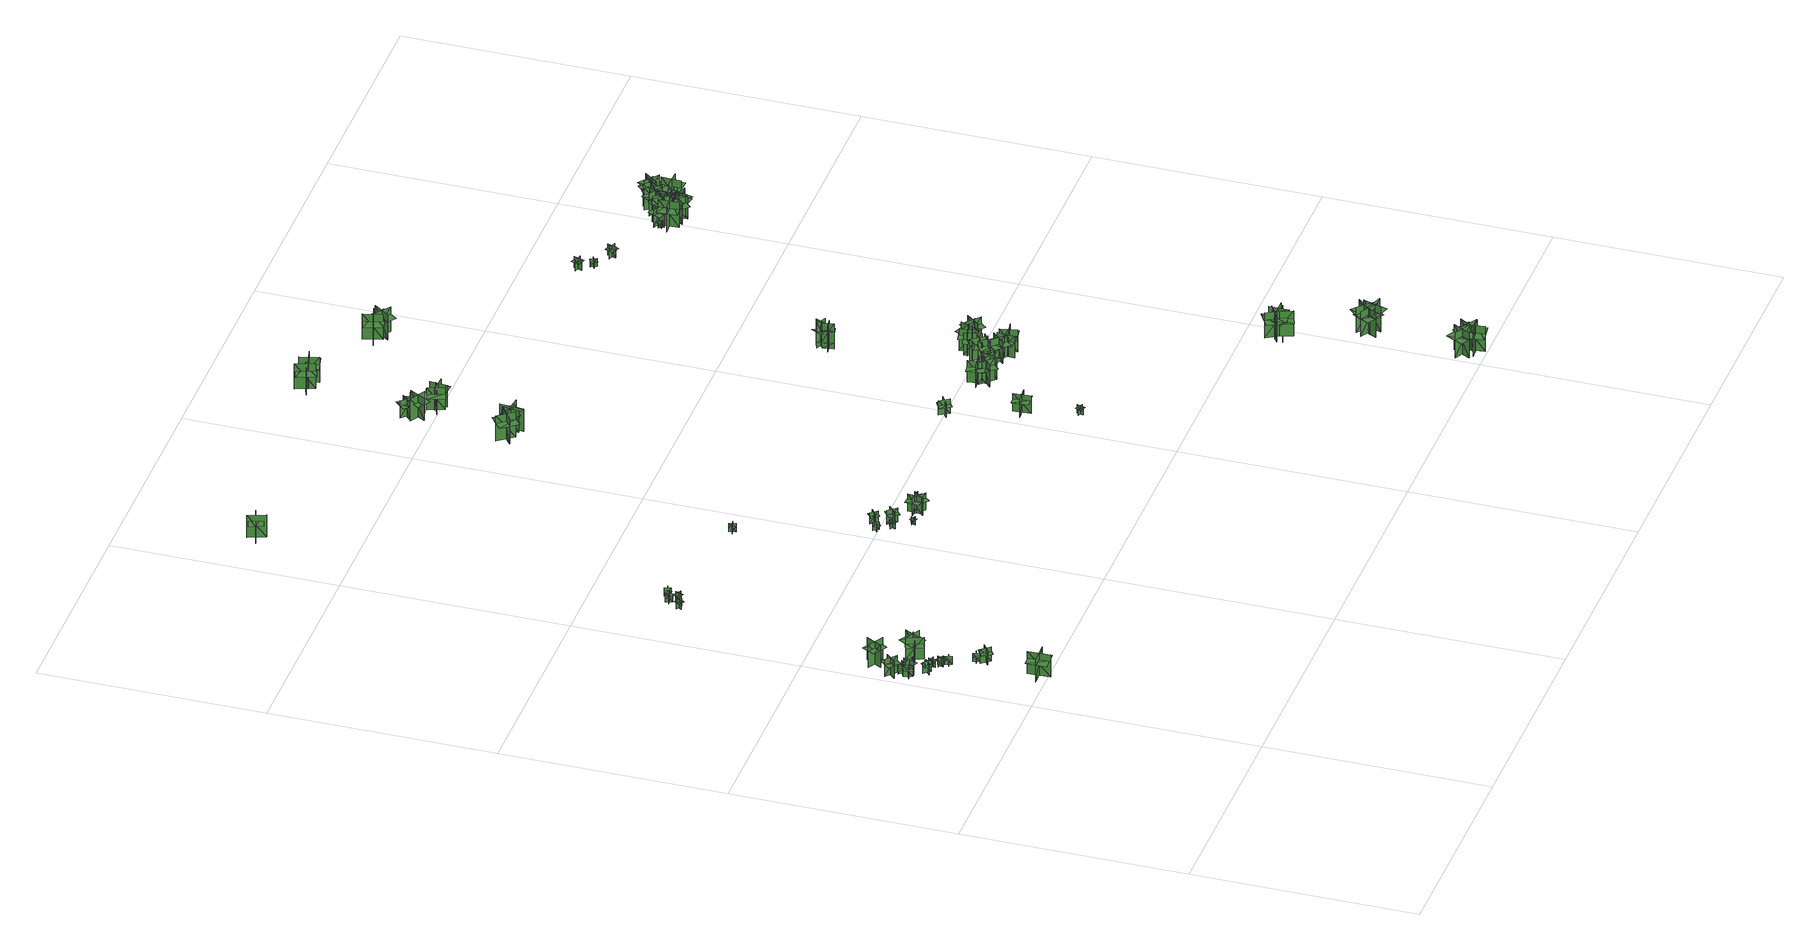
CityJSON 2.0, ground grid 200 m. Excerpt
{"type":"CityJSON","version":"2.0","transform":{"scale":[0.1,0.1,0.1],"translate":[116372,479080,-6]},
"CityObjects":{
"tree1":{"type":"SolitaryVegetationObject","geometry":[{"type":"MultiSurface","lod":"1","boundaries":[[[0,1,2]],[[0,2,3]],[[4,5,6]],[[4,6,7]],[[8,9,10]],[[8,10,11]],[[8,11,12]],[[8,12,13]]]}]},
"tree2":{"type":"SolitaryVegetationObject","geometry":[{"type":"MultiSurface","lod":"1","boundaries":[[[14,15,16]],[[14,16,17]],[[18,19,20]],[[18,20,21]],[[22,23,24]],[[22,24,25]],[[22,25,26]],[[22,26,27]]]}]},
"tree3":{"type":"SolitaryVegetationObject","geometry":[{"type":"MultiSurface","lod":"1","boundaries":[[[28,29,30]],[[28,30,31]],[[32,33,34]],[[32,34,35]],[[36,37,38]],[[36,38,39]],[[36,39,40]],[[36,40,41]]]}]},
"tree4":{"type":"SolitaryVegetationObject","geometry":[{"type":"MultiSurface","lod":"1","boundaries":[[[42,43,44]],[[42,44,45]],[[46,47,48]],[[46,48,49]],[[50,51,52]],[[50,52,53]],[[50,53,54]],[[50,54,55]]]}]},
"tree5":{"type":"SolitaryVegetationObject","geometry":[{"type":"MultiSurface","lod":"1","boundaries":[[[56,57,58]],[[56,58,59]],[[60,61,62]],[[60,62,63]],[[64,65,66]],[[64,66,67]],[[64,67,68]],[[64,68,69]]]}]},
"tree6":{"type":"SolitaryVegetationObject","geometry":[{"type":"MultiSurface","lod":"1","boundaries":[[[70,71,72]],[[70,72,73]],[[74,75,76]],[[74,76,77]],[[78,79,80]],[[78,80,81]],[[78,81,82]],[[78,82,83]]]}]},
"tree7":{"type":"SolitaryVegetationObject","geometry":[{"type":"MultiSurface","lod":"1","boundaries":[[[84,85,86]],[[84,86,87]],[[88,89,90]],[[88,90,91]],[[92,93,94]],[[92,94,95]],[[92,95,96]],[[92,96,97]]]}]},
"tree8":{"type":"SolitaryVegetationObject","geometry":[{"type":"MultiSurface","lod":"1","boundaries":[[[98,99,100]],[[98,100,101]],[[102,103,104]],[[102,104,105]],[[106,107,108]],[[106,108,109]],[[106,109,110]],[[106,110,111]]]}]},
"tree9":{"type":"SolitaryVegetationObject","geometry":[{"type":"MultiSurface","lod":"1","boundaries":[[[112,113,114]],[[112,114,115]],[[116,117,118]],[[116,118,119]],[[120,121,122]],[[120,122,123]],[[120,123,124]],[[120,124,125]]]}]},
"tree10":{"type":"SolitaryVegetationObject","geometry":[{"type":"MultiSurface","lod":"1","boundaries":[[[126,127,128]],[[126,128,129]],[[130,131,132]],[[130,132,133]],[[134,135,136]],[[134,136,137]],[[134,137,138]],[[134,138,139]]]}]},
"tree11":{"type":"SolitaryVegetationObject","geometry":[{"type":"MultiSurface","lod":"1","boundaries":[[[140,141,142]],[[140,142,143]],[[144,145,146]],[[144,146,147]],[[148,149,150]],[[148,150,151]],[[148,152,153]],[[148,153,149]]]}]},
"tree12":{"type":"SolitaryVegetationObject","geometry":[{"type":"MultiSurface","lod":"1","boundaries":[[[154,155,156]],[[154,156,157]],[[158,159,160]],[[158,160,161]],[[162,163,164]],[[162,164,165]],[[162,165,166]],[[162,166,167]]]}]},
"tree13":{"type":"SolitaryVegetationObject","geometry":[{"type":"MultiSurface","lod":"1","boundaries":[[[168,169,170]],[[168,170,171]],[[172,173,174]],[[172,174,175]],[[176,177,178]],[[176,178,179]],[[176,179,180]],[[176,180,181]]]}]},
"tree14":{"type":"SolitaryVegetationObject","geometry":[{"type":"MultiSurface","lod":"1","boundaries":[[[182,183,184]],[[182,184,185]],[[186,187,188]],[[186,188,189]],[[190,191,192]],[[190,192,193]],[[190,193,194]],[[190,194,195]]]}]},
"tree15":{"type":"SolitaryVegetationObject","geometry":[{"type":"MultiSurface","lod":"1","boundaries":[[[196,197,198]],[[196,198,199]],[[200,201,202]],[[200,202,203]],[[204,205,206]],[[204,206,207]],[[204,207,208]],[[204,208,209]]]}]},
"tree16":{"type":"SolitaryVegetationObject","geometry":[{"type":"MultiSurface","lod":"1","boundaries":[[[210,211,212]],[[210,212,213]],[[214,215,216]],[[214,216,217]],[[218,219,220]],[[218,220,221]],[[218,221,222]],[[218,222,223]]]}]},
"tree17":{"type":"SolitaryVegetationObject","geometry":[{"type":"MultiSurface","lod":"1","boundaries":[[[224,225,226]],[[224,226,227]],[[228,229,230]],[[228,230,231]],[[232,233,234]],[[232,234,235]],[[232,235,236]],[[232,236,237]]]}]},
"tree18":{"type":"SolitaryVegetationObject","geometry":[{"type":"MultiSurface","lod":"1","boundaries":[[[238,239,240]],[[238,240,241]],[[242,243,244]],[[242,244,245]],[[246,247,248]],[[246,248,249]],[[246,249,250]],[[246,250,251]]]}]},
"tree19":{"type":"SolitaryVegetationObject","geometry":[{"type":"MultiSurface","lod":"1","boundaries":[[[252,253,254]],[[252,254,255]],[[256,257,258]],[[256,258,259]],[[260,261,262]],[[260,262,263]],[[260,263,264]],[[260,264,265]]]}]},
"tree20":{"type":"SolitaryVegetationObject","geometry":[{"type":"MultiSurface","lod":"1","boundaries":[[[266,267,268]],[[266,268,269]],[[270,271,272]],[[270,272,273]],[[274,275,276]],[[274,276,277]],[[274,278,279]],[[274,279,275]]]}]},
"tree21":{"type":"SolitaryVegetationObject","geometry":[{"type":"MultiSurface","lod":"1","boundaries":[[[280,281,282]],[[280,282,283]],[[284,285,286]],[[284,286,287]],[[288,289,290]],[[288,290,291]],[[288,291,292]],[[288,292,293]]]}]},
"tree22":{"type":"SolitaryVegetationObject","geometry":[{"type":"MultiSurface","lod":"1","boundaries":[[[294,295,296]],[[294,296,297]],[[298,299,300]],[[298,300,301]],[[302,303,304]],[[302,304,305]],[[302,305,306]],[[302,306,307]]]}]},
"tree23":{"type":"SolitaryVegetationObject","geometry":[{"type":"MultiSurface","lod":"1","boundaries":[[[308,309,310]],[[308,310,311]],[[312,313,314]],[[312,314,315]],[[316,317,318]],[[316,318,319]],[[316,319,320]],[[316,320,321]]]}]},
"tree24":{"type":"SolitaryVegetationObject","geometry":[{"type":"MultiSurface","lod":"1","boundaries":[[[322,323,324]],[[322,324,325]],[[326,327,328]],[[326,328,329]],[[330,331,332]],[[330,332,333]],[[330,333,334]],[[330,334,335]]]}]},
"tree25":{"type":"SolitaryVegetationObject","geometry":[{"type":"MultiSurface","lod":"1","boundaries":[[[336,337,338]],[[336,338,339]],[[340,341,342]],[[340,342,343]],[[344,345,346]],[[344,346,347]],[[344,347,348]],[[344,348,349]]]}]},
"tree26":{"type":"SolitaryVegetationObject","geometry":[{"type":"MultiSurface","lod":"1","boundaries":[[[350,351,352]],[[350,352,353]],[[354,355,356]],[[354,356,357]],[[358,359,360]],[[358,360,361]],[[358,361,362]],[[358,362,363]]]}]},
"tree27":{"type":"SolitaryVegetationObject","geometry":[{"type":"MultiSurface","lod":"1","boundaries":[[[364,365,366]],[[364,366,367]],[[368,369,370]],[[368,370,371]],[[372,373,374]],[[372,374,375]],[[372,375,376]],[[372,376,377]]]}]},
"tree28":{"type":"SolitaryVegetationObject","geometry":[{"type":"MultiSurface","lod":"1","boundaries":[[[378,379,380]],[[378,380,381]],[[382,383,384]],[[382,384,385]],[[386,387,388]],[[386,388,389]],[[386,389,390]],[[386,390,391]]]}]},
"tree29":{"type":"SolitaryVegetationObject","geometry":[{"type":"MultiSurface","lod":"1","boundaries":[[[392,393,394]],[[392,394,395]],[[396,397,398]],[[396,398,399]],[[400,401,402]],[[400,402,403]],[[400,403,404]],[[400,404,405]]]}]},
"tree30":{"type":"SolitaryVegetationObject","geometry":[{"type":"MultiSurface","lod":"1","boundaries":[[[406,407,408]],[[406,408,409]],[[410,411,412]],[[410,412,413]],[[414,415,416]],[[414,416,417]],[[414,417,418]],[[414,418,419]]]}]},
"tree31":{"type":"SolitaryVegetationObject","geometry":[{"type":"MultiSurface","lod":"1","boundaries":[[[420,421,422]],[[420,422,423]],[[424,425,426]],[[424,426,427]],[[428,429,430]],[[428,430,431]],[[428,431,432]],[[428,432,433]]]}]},
"tree32":{"type":"SolitaryVegetationObject","geometry":[{"type":"MultiSurface","lod":"1","boundaries":[[[434,435,436]],[[434,436,437]],[[438,439,440]],[[438,440,441]],[[442,443,444]],[[442,444,445]],[[442,445,446]],[[442,446,447]]]}]},
"tree33":{"type":"SolitaryVegetationObject","geometry":[{"type":"MultiSurface","lod":"1","boundaries":[[[448,449,450]],[[448,450,451]],[[452,453,454]],[[452,454,455]],[[456,457,458]],[[456,458,459]],[[456,459,460]],[[456,460,461]]]}]},
"tree34":{"type":"SolitaryVegetationObject","geometry":[{"type":"MultiSurface","lod":"1","boundaries":[[[462,463,464]],[[462,464,465]],[[466,467,468]],[[466,468,469]],[[470,471,472]],[[470,472,473]],[[470,473,474]],[[470,474,475]]]}]},
"tree35":{"type":"SolitaryVegetationObject","geometry":[{"type":"MultiSurface","lod":"1","boundaries":[[[476,477,478]],[[476,478,479]],[[480,481,482]],[[480,482,483]],[[484,485,486]],[[484,486,487]],[[484,485,488]],[[484,488,489]]]}]},
"tree36":{"type":"SolitaryVegetationObject","geometry":[{"type":"MultiSurface","lod":"1","boundaries":[[[490,491,492]],[[490,492,493]],[[494,495,496]],[[494,496,497]],[[498,499,500]],[[498,500,501]],[[498,501,502]],[[498,502,503]]]}]},
"tree37":{"type":"SolitaryVegetationObject","geometry":[{"type":"MultiSurface","lod":"1","boundaries":[[[504,505,506]],[[504,506,507]],[[508,509,510]],[[508,510,511]],[[512,513,514]],[[512,514,515]],[[512,515,516]],[[512,516,517]]]}]},
"tree38":{"type":"SolitaryVegetationObject","geometry":[{"type":"MultiSurface","lod":"1","boundaries":[[[518,519,520]],[[518,520,521]],[[522,523,524]],[[522,524,525]],[[526,527,528]],[[526,528,529]],[[526,529,530]],[[526,530,531]]]}]},
"tree39":{"type":"SolitaryVegetationObject","geometry":[{"type":"MultiSurface","lod":"1","boundaries":[[[532,533,534]],[[532,534,535]],[[536,537,538]],[[536,538,539]],[[540,541,542]],[[540,542,543]],[[540,543,544]],[[540,544,545]]]}]},
"tree40":{"type":"SolitaryVegetationObject","geometry":[{"type":"MultiSurface","lod":"1","boundaries":[[[546,547,548]],[[546,548,549]],[[550,551,552]],[[550,552,553]],[[554,555,556]],[[554,556,557]],[[554,557,558]],[[554,558,559]]]}]},
"tree41":{"type":"SolitaryVegetationObject","geometry":[{"type":"MultiSurface","lod":"1","boundaries":[[[560,561,562]],[[560,562,563]],[[564,565,566]],[[564,566,567]],[[568,569,570]],[[568,570,571]],[[568,571,572]],[[568,572,573]]]}]},
"tree42":{"type":"SolitaryVegetationObject","geometry":[{"type":"MultiSurface","lod":"1","boundaries":[[[574,575,576]],[[574,576,577]],[[578,579,580]],[[578,580,581]],[[582,583,584]],[[582,584,585]],[[582,585,586]],[[582,586,587]]]}]},
"tree43":{"type":"SolitaryVegetationObject","geometry":[{"type":"MultiSurface","lod":"1","boundaries":[[[588,589,590]],[[588,590,591]],[[592,593,594]],[[592,594,595]],[[596,597,598]],[[596,598,599]],[[596,599,600]],[[596,600,601]]]}]},
"tree44":{"type":"SolitaryVegetationObject","geometry":[{"type":"MultiSurface","lod":"1","boundaries":[[[602,603,604]],[[602,604,605]],[[606,607,608]],[[606,608,609]],[[610,611,612]],[[610,612,613]],[[610,613,614]],[[610,614,615]]]}]},
"tree45":{"type":"SolitaryVegetationObject","geometry":[{"type":"MultiSurface","lod":"1","boundaries":[[[616,617,618]],[[616,618,619]],[[620,621,622]],[[620,622,623]],[[624,625,626]],[[624,626,627]],[[624,627,628]],[[624,628,629]]]}]},
"tree46":{"type":"SolitaryVegetationObject","geometry":[{"type":"MultiSurface","lod":"1","boundaries":[[[630,631,632]],[[630,632,633]],[[634,635,636]],[[634,636,637]],[[638,639,640]],[[638,640,641]],[[638,641,642]],[[638,642,643]]]}]},
"tree47":{"type":"SolitaryVegetationObject","geometry":[{"type":"MultiSurface","lod":"1","boundaries":[[[644,645,646]],[[644,646,647]],[[648,649,650]],[[648,650,651]],[[652,653,654]],[[652,654,655]],[[652,655,656]],[[652,656,657]]]}]},
"tree48":{"type":"SolitaryVegetationObject","geometry":[{"type":"MultiSurface","lod":"1","boundaries":[[[658,659,660]],[[658,660,661]],[[662,663,664]],[[662,664,665]],[[666,667,668]],[[666,668,669]],[[666,669,670]],[[666,670,671]]]}]},
"tree49":{"type":"SolitaryVegetationObject","geometry":[{"type":"MultiSurface","lod":"1","boundaries":[[[672,673,674]],[[672,674,675]],[[676,677,678]],[[676,678,679]],[[680,681,682]],[[680,682,683]],[[680,683,684]],[[680,684,685]]]}]},
"tree50":{"type":"SolitaryVegetationObject","geometry":[{"type":"MultiSurface","lod":"1","boundaries":[[[686,687,688]],[[686,688,689]],[[690,691,692]],[[690,692,693]],[[694,695,696]],[[694,696,697]],[[694,697,698]],[[694,698,699]]]}]},
"tree51":{"type":"SolitaryVegetationObject","geometry":[{"type":"MultiSurface","lod":"1","boundaries":[[[700,701,702]],[[700,702,703]],[[704,705,706]],[[704,706,707]],[[708,709,710]],[[708,710,711]],[[708,711,712]],[[708,712,713]]]}]},
"tree52":{"type":"SolitaryVegetationObject","geometry":[{"type":"MultiSurface","lod":"1","boundaries":[[[714,715,716]],[[714,716,717]],[[718,719,720]],[[718,720,721]],[[722,723,724]],[[722,724,725]],[[722,725,726]],[[722,726,727]]]}]},
"tree53":{"type":"SolitaryVegetationObject","geometry":[{"type":"MultiSurface","lod":"1","boundaries":[[[728,729,730]],[[728,730,731]],[[732,733,734]],[[732,734,735]],[[736,737,733]],[[736,733,732]],[[738,739,729]],[[738,729,728]],[[740,741,742]],[[740,742,743]],[[744,745,746]],[[744,746,747]]]}]},
"tree54":{"type":"SolitaryVegetationObject","geometry":[{"type":"MultiSurface","lod":"1","boundaries":[[[748,749,750]],[[748,750,751]],[[752,753,754]],[[752,754,755]],[[756,757,758]],[[756,758,759]],[[756,759,760]],[[756,760,761]]]}]},
"tree55":{"type":"SolitaryVegetationObject","geometry":[{"type":"MultiSurface","lod":"1","boundaries":[[[762,763,764]],[[762,764,765]],[[766,767,768]],[[766,768,769]],[[770,771,767]],[[770,767,766]],[[772,773,763]],[[772,763,762]],[[774,775,776]],[[774,776,777]],[[778,779,780]],[[778,780,781]]]}]},
"tree56":{"type":"SolitaryVegetationObject","geometry":[{"type":"MultiSurface","lod":"1","boundaries":[[[782,783,784]],[[782,784,785]],[[786,787,788]],[[786,788,789]],[[790,791,792]],[[790,792,793]],[[790,793,794]],[[790,794,795]]]}]},
"tree57":{"type":"SolitaryVegetationObject","geometry":[{"type":"MultiSurface","lod":"1","boundaries":[[[796,797,798]],[[796,798,799]],[[800,801,802]],[[800,802,803]],[[804,805,806]],[[804,806,807]],[[804,807,808]],[[804,808,809]]]}]},
"tree58":{"type":"SolitaryVegetationObject","geometry":[{"type":"MultiSurface","lod":"1","boundaries":[[[810,811,812]],[[810,812,813]],[[814,815,816]],[[814,816,817]],[[818,819,820]],[[818,820,821]],[[818,821,822]],[[818,822,823]]]}]},
"tree59":{"type":"SolitaryVegetationObject","geometry":[{"type":"MultiSurface","lod":"1","boundaries":[[[824,825,826]],[[824,826,827]],[[828,829,830]],[[828,830,831]],[[832,833,834]],[[832,834,835]],[[832,835,836]],[[832,836,837]]]}]},
"tree60":{"type":"SolitaryVegetationObject","geometry":[{"type":"MultiSurface","lod":"1","boundaries":[[[838,839,840]],[[838,840,841]],[[842,843,844]],[[842,844,845]],[[846,847,848]],[[846,848,849]],[[846,849,850]],[[846,850,851]]]}]},
"tree61":{"type":"SolitaryVegetationObject","geometry":[{"type":"MultiSurface","lod":"1","boundaries":[[[852,853,854]],[[852,854,855]],[[856,857,858]],[[856,858,859]],[[860,861,862]],[[860,862,863]],[[860,863,864]],[[860,864,865]]]}]},
"tree62":{"type":"SolitaryVegetationObject","geometry":[{"type":"MultiSurface","lod":"1","boundaries":[[[866,867,868]],[[866,868,869]],[[870,871,872]],[[870,872,873]],[[874,875,876]],[[874,876,877]],[[874,877,878]],[[874,878,879]]]}]},
"tree63":{"type":"SolitaryVegetationObject","geometry":[{"type":"MultiSurface","lod":"1","boundaries":[[[880,881,882]],[[880,882,883]],[[884,885,886]],[[884,886,887]],[[888,889,890]],[[888,890,891]],[[888,891,892]],[[888,892,893]]]}]},
"tree64":{"type":"SolitaryVegetationObject","geometry":[{"type":"MultiSurface","lod":"1","boundaries":[[[894,895,896]],[[894,896,897]],[[898,899,900]],[[898,900,901]],[[902,903,904]],[[902,904,905]],[[902,905,906]],[[902,906,907]]]}]},
"tree65":{"type":"SolitaryVegetationObject","geometry":[{"type":"MultiSurface","lod":"1","boundaries":[[[908,909,910]],[[908,910,911]],[[912,913,914]],[[912,914,915]],[[916,917,918]],[[916,918,919]],[[916,919,920]],[[916,920,921]]]}]},
"tree66":{"type":"SolitaryVegetationObject","geometry":[{"type":"MultiSurface","lod":"1","boundaries":[[[922,923,924]],[[922,924,925]],[[926,927,928]],[[926,928,929]],[[930,931,932]],[[930,932,933]],[[930,933,934]],[[930,934,935]]]}]},
"tree67":{"type":"SolitaryVegetationObject","geometry":[{"type":"MultiSurface","lod":"1","boundaries":[[[936,937,938]],[[936,938,939]],[[940,941,942]],[[940,942,943]],[[944,945,946]],[[944,946,947]],[[944,947,948]],[[944,948,949]]]}]},
"tree68":{"type":"SolitaryVegetationObject","geometry":[{"type":"MultiSurface","lod":"1","boundaries":[[[950,951,952]],[[950,952,953]],[[954,955,956]],[[954,956,957]],[[958,959,960]],[[958,960,961]],[[958,961,962]],[[958,962,963]]]}]},
"tree69":{"type":"SolitaryVegetationObject","geometry":[{"type":"MultiSurface","lod":"1","boundaries":[[[964,965,966]],[[964,966,967]],[[968,969,970]],[[968,970,971]],[[972,973,974]],[[972,974,975]],[[972,975,976]],[[972,976,977]]]}]},
"tree70":{"type":"SolitaryVegetationObject","geometry":[{"type":"MultiSurface","lod":"1","boundaries":[[[978,979,980]],[[978,980,981]],[[982,983,984]],[[982,984,985]],[[986,987,988]],[[986,988,989]],[[986,989,990]],[[986,990,991]]]}]},
"tree71":{"type":"SolitaryVegetationObject","geometry":[{"type":"MultiSurface","lod":"1","boundaries":[[[992,993,994]],[[992,994,995]],[[996,997,998]],[[996,998,999]],[[1000,1001,1002]],[[1000,1002,1003]],[[1000,1003,1004]],[[1000,1004,1005]]]}]},
"tree72":{"type":"SolitaryVegetationObject","geometry":[{"type":"MultiSurface","lod":"1","boundaries":[[[1006,1007,1008]],[[1006,1008,1009]],[[1010,1011,1012]],[[1010,1012,1013]],[[1014,1015,1016]],[[1014,1016,1017]],[[1014,1017,1018]],[[1014,1018,1019]]]}]},
"tree73":{"type":"SolitaryVegetationObject","geometry":[{"type":"MultiSurface","lod":"1","boundaries":[[[1020,1021,1022]],[[1020,1022,1023]],[[1024,1025,1026]],[[1024,1026,1027]],[[1028,1029,1030]],[[1028,1030,1031]],[[1028,1031,1032]],[[1028,1032,1033]]]}]},
"tree74":{"type":"SolitaryVegetationObject","geometry":[{"type":"MultiSurface","lod":"1","boundaries":[[[1034,1035,1036]],[[1034,1036,1037]],[[1038,1039,1040]],[[1038,1040,1041]],[[1042,1043,1044]],[[1042,1044,1045]],[[1042,1045,1046]],[[1042,1046,1047]]]}]},
"tree75":{"type":"SolitaryVegetationObject","geometry":[{"type":"MultiSurface","lod":"1","boundaries":[[[1048,1049,1050]],[[1048,1050,1051]],[[1052,1053,1054]],[[1052,1054,1055]],[[1056,1057,1058]],[[1056,1058,1059]],[[1056,1059,1060]],[[1056,1060,1061]]]}]},
"tree76":{"type":"SolitaryVegetationObject","geometry":[{"type":"MultiSurface","lod":"1","boundaries":[[[1062,1063,1064]],[[1062,1064,1065]],[[1066,1067,1068]],[[1066,1068,1069]],[[1070,1071,1072]],[[1070,1072,1073]],[[1070,1073,1074]],[[1070,1074,1075]]]}]},
"tree77":{"type":"SolitaryVegetationObject","geometry":[{"type":"MultiSurface","lod":"1","boundaries":[[[1076,1077,1078]],[[1076,1078,1079]],[[1080,1081,1082]],[[1080,1082,1083]],[[1084,1085,1086]],[[1084,1086,1087]],[[1084,1087,1088]],[[1084,1088,1089]]]}]},
"tree78":{"type":"SolitaryVegetationObject","geometry":[{"type":"MultiSurface","lod":"1","boundaries":[[[1090,1091,1092]],[[1090,1092,1093]],[[1094,1095,1096]],[[1094,1096,1097]],[[1098,1099,1100]],[[1098,1100,1101]],[[1098,1101,1102]],[[1098,1102,1103]]]}]},
"tree79":{"type":"SolitaryVegetationObject","geometry":[{"type":"MultiSurface","lod":"1","boundaries":[[[1104,1105,1106]],[[1104,1106,1107]],[[1108,1109,1110]],[[1108,1110,1111]],[[1112,1113,1114]],[[1112,1114,1115]],[[1112,1115,1116]],[[1112,1116,1117]]]}]},
"tree80":{"type":"SolitaryVegetationObject","geometry":[{"type":"MultiSurface","lod":"1","boundaries":[[[1118,1119,1120]],[[1118,1120,1121]],[[1122,1123,1124]],[[1122,1124,1125]],[[1126,1127,1128]],[[1126,1128,1129]],[[1126,1129,1130]],[[1126,1130,1131]]]}]},
"tree81":{"type":"SolitaryVegetationObject","geometry":[{"type":"MultiSurface","lod":"1","boundaries":[[[1132,1133,1134]],[[1132,1134,1135]],[[1136,1137,1138]],[[1136,1138,1139]],[[1140,1141,1142]],[[1140,1142,1143]],[[1140,1143,1144]],[[1140,1144,1145]]]}]},
"tree82":{"type":"SolitaryVegetationObject","geometry":[{"type":"MultiSurface","lod":"1","boundaries":[[[1146,1147,1148]],[[1146,1148,1149]],[[1150,1151,1152]],[[1150,1152,1153]],[[1154,1155,1156]],[[1154,1156,1157]],[[1154,1157,1158]],[[1154,1158,1159]]]}]},
"tree83":{"type":"SolitaryVegetationObject","geometry":[{"type":"MultiSurface","lod":"1","boundaries":[[[1160,1161,1162]],[[1160,1162,1163]],[[1164,1165,1166]],[[1164,1166,1167]],[[1168,1169,1170]],[[1168,1170,1171]],[[1168,1171,1172]],[[1168,1172,1173]]]}]},
"tree84":{"type":"SolitaryVegetationObject","geometry":[{"type":"MultiSurface","lod":"1","boundaries":[[[1174,1175,1176]],[[1174,1176,1177]],[[1178,1179,1180]],[[1178,1180,1181]],[[1182,1183,1184]],[[1182,1184,1185]],[[1182,1185,1186]],[[1182,1186,1187]]]}]},
"tree85":{"type":"SolitaryVegetationObject","geometry":[{"type":"MultiSurface","lod":"1","boundaries":[[[1188,1189,1190]],[[1188,1190,1191]],[[1192,1193,1194]],[[1192,1194,1195]],[[1196,1197,1198]],[[1196,1198,1199]],[[1196,1199,1200]],[[1196,1200,1201]]]}]},
"tree86":{"type":"SolitaryVegetationObject","geometry":[{"type":"MultiSurface","lod":"1","boundaries":[[[1202,1203,1204]],[[1202,1204,1205]],[[1206,1207,1208]],[[1206,1208,1209]],[[1210,1211,1212]],[[1210,1212,1213]],[[1210,1213,1214]],[[1210,1214,1215]]]}]},
"tree87":{"type":"SolitaryVegetationObject","geometry":[{"type":"MultiSurface","lod":"1","boundaries":[[[1216,1217,1218]],[[1216,1218,1219]],[[1220,1221,1222]],[[1220,1222,1223]],[[1224,1225,1226]],[[1224,1226,1227]],[[1224,1227,1228]],[[1224,1228,1229]]]}]},
"tree88":{"type":"SolitaryVegetationObject","geometry":[{"type":"MultiSurface","lod":"1","boundaries":[[[1230,1231,1232]],[[1230,1232,1233]],[[1234,1235,1236]],[[1234,1236,1237]],[[1238,1239,1240]],[[1238,1240,1241]],[[1238,1241,1242]],[[1238,1242,1243]]]}]},
"tree89":{"type":"SolitaryVegetationObject","geometry":[{"type":"MultiSurface","lod":"1","boundaries":[[[1244,1245,1246]],[[1244,1246,1247]],[[1248,1249,1250]],[[1248,1250,1251]],[[1252,1253,1254]],[[1252,1254,1255]],[[1252,1255,1256]],[[1252,1256,1257]]]}]}
},
"vertices":[
[70,3087,21],[142,3116,21],[142,3116,129],[70,3087,129],[117,3067,21],[89,3139,21],[89,3139,129],[117,3067,129],[117,3067,98],[153,3081,98],[125,3153,98],[89,3139,98],[53,3125,98],[81,3052,98],
[128,3291,18],[45,3203,18],[45,3203,188],[128,3291,188],[47,3289,18],[136,3206,18],[136,3206,188],[47,3289,188],[47,3289,140],[6,3245,140],[94,3162,140],[136,3206,140],[178,3250,140],[89,3334,140],
[163,3175,21],[93,3142,21],[93,3142,129],[163,3175,129],[114,3192,21],[148,3123,21],[148,3123,129],[114,3192,129],[114,3192,99],[79,3176,99],[113,3106,99],[148,3123,99],[182,3139,99],[149,3209,99],
[101,3121,20],[196,3093,20],[196,3093,158],[101,3121,158],[132,3063,20],[160,3158,20],[160,3158,158],[132,3063,158],[132,3063,119],[180,3049,119],[208,3144,119],[160,3158,119],[113,3172,119],[84,3077,119],
[361,2077,8],[562,2085,8],[562,2085,226],[361,2077,226],[468,1981,8],[460,2181,8],[460,2181,226],[468,1981,226],[467,1989,165],[555,1993,165],[547,2177,165],[460,2173,165],[372,2170,165],[380,1986,165],
[236,2942,19],[185,3000,19],[185,3000,127],[236,2942,127],[240,2993,19],[182,2943,19],[182,2943,127],[240,2993,127],[240,2993,97],[214,3023,97],[156,2972,97],[182,2943,97],[207,2913,97],[265,2964,97],
[259,3005,20],[250,2946,20],[250,2946,102],[259,3005,102],[227,2982,20],[285,2973,20],[285,2973,102],[227,2982,102],[227,2982,79],[223,2952,79],[281,2944,79],[285,2973,79],[290,3002,79],[231,3011,79],
[330,2956,20],[271,2961,20],[271,2961,102],[330,2956,102],[305,2986,20],[300,2928,20],[300,2928,102],[305,2986,102],[305,2986,79],[275,2989,79],[271,2930,79],[300,2928,79],[330,2925,79],[334,2984,79],
[313,2907,21],[365,2880,21],[365,2880,103],[313,2907,103],[324,2869,21],[351,2922,21],[351,2922,103],[324,2869,103],[324,2869,80],[351,2856,80],[378,2908,80],[351,2922,80],[325,2935,80],[298,2883,80],
[346,2826,22],[402,2845,22],[402,2845,104],[346,2826,104],[381,2808,22],[362,2864,22],[362,2864,104],[381,2808,104],[381,2808,81],[409,2818,81],[390,2874,81],[362,2864,81],[334,2855,81],[353,2799,81],
[305,3384,3],[161,3466,3],[161,3466,222],[305,3384,222],[270,3510,3],[188,3366,3],[188,3366,222],[270,3510,222],[293,3391,165],[161,3466,165],[129,3409,165],[260,3335,165],[325,3448,165],[194,3523,165],
[467,2526,18],[548,2584,18],[548,2584,157],[467,2526,157],[533,2515,18],[474,2595,18],[474,2595,157],[533,2515,157],[533,2515,118],[573,2544,118],[515,2625,118],[474,2595,118],[434,2566,118],[493,2486,118],
[462,2623,20],[518,2641,20],[518,2641,102],[462,2623,102],[496,2605,20],[479,2661,20],[479,2661,102],[496,2605,102],[496,2605,79],[525,2613,79],[507,2670,79],[479,2661,79],[451,2652,79],[468,2596,79],
[342,3200,17],[400,3056,17],[400,3056,232],[342,3200,232],[301,3105,17],[445,3164,17],[445,3164,232],[301,3105,232],[301,3105,172],[331,3033,172],[474,3092,172],[445,3164,172],[415,3235,172],[272,3177,172],
[379,3096,19],[454,3232,19],[454,3232,234],[379,3096,234],[479,3124,19],[343,3199,19],[343,3199,234],[479,3124,234],[479,3124,174],[516,3192,174],[380,3267,174],[343,3199,174],[306,3131,174],[441,3056,174],
[525,5201,30],[475,5232,30],[475,5232,112],[525,5201,112],[517,5239,30],[485,5189,30],[485,5189,112],[517,5239,112],[517,5239,89],[492,5255,89],[460,5205,89],[485,5189,89],[510,5173,89],[542,5223,89],
[533,5312,30],[590,5326,30],[590,5326,112],[533,5312,112],[566,5292,30],[552,5349,30],[552,5349,112],[566,5292,112],[566,5292,89],[595,5299,89],[581,5356,89],[552,5349,89],[524,5342,89],[538,5285,89],
[606,5277,31],[586,5222,31],[586,5222,113],[606,5277,113],[571,5261,31],[626,5241,31],[626,5241,113],[571,5261,113],[571,5261,90],[560,5233,90],[616,5213,90],[626,5241,90],[636,5269,90],[581,5289,90],
[660,5365,34],[604,5345,34],[604,5345,116],[660,5365,116],[624,5382,34],[644,5326,34],[644,5326,116],[624,5382,116],[624,5382,93],[596,5372,93],[617,5316,93],[644,5326,93],[672,5336,93],[652,5392,93],
[394,8851,10],[551,8903,10],[551,8903,229],[394,8851,229],[511,8793,10],[459,8950,10],[459,8950,229],[511,8793,229],[407,8855,172],[551,8903,172],[530,8965,172],[387,8917,172],[428,8793,172],[571,8841,172],
[1738,5111,22],[1725,5169,22],[1725,5169,104],[1738,5111,104],[1759,5145,22],[1702,5131,22],[1702,5131,104],[1759,5145,104],[1759,5145,81],[1753,5173,81],[1695,5160,81],[1702,5131,81],[1708,5103,81],[1766,5116,81],
[2127,3992,22],[2100,4040,22],[2100,4040,99],[2127,3992,99],[2137,4028,22],[2089,4000,22],[2089,4000,99],[2137,4028,99],[2137,4028,77],[2123,4052,77],[2075,4024,77],[2089,4000,77],[2103,3976,77],[2151,4004,77],
[2214,3890,20],[2162,3909,20],[2162,3909,97],[2214,3890,97],[2198,3923,20],[2179,3871,20],[2179,3871,97],[2198,3923,97],[2198,3923,76],[2172,3933,76],[2153,3881,76],[2179,3871,76],[2205,3862,76],[2224,3914,76],
[2302,3768,22],[2285,3727,22],[2285,3727,83],[2302,3768,83],[2275,3757,22],[2315,3740,22],[2315,3740,83],[2275,3757,83],[2275,3757,66],[2266,3736,66],[2307,3719,66],[2315,3740,66],[2324,3760,66],[2283,3777,66],
[2291,3950,18],[2215,3886,18],[2215,3886,156],[2291,3950,156],[2225,3956,18],[2289,3880,18],[2289,3880,156],[2225,3956,156],[2225,3956,117],[2187,3924,117],[2251,3848,117],[2289,3880,117],[2328,3912,117],[2263,3988,117],
[2190,4093,19],[2238,4033,19],[2238,4033,127],[2190,4093,127],[2184,4042,19],[2244,4090,19],[2244,4090,127],[2184,4042,127],[2184,4042,96],[2208,4012,96],[2269,4060,96],[2244,4090,96],[2220,4121,96],[2160,4072,96],
[2407,3793,18],[2528,3782,18],[2528,3782,187],[2407,3793,187],[2458,3731,18],[2470,3852,18],[2470,3852,187],[2458,3731,187],[2458,3731,140],[2519,3725,140],[2530,3846,140],[2470,3852,140],[2409,3857,140],[2398,3736,140],
[2437,3794,18],[2531,3716,18],[2531,3716,187],[2437,3794,187],[2444,3713,18],[2522,3807,18],[2522,3807,187],[2444,3713,187],[2444,3713,140],[2491,3674,140],[2569,3768,140],[2522,3807,140],[2475,3846,140],[2398,3752,140],
[2446,7296,11],[2586,7405,11],[2586,7405,258],[2446,7296,258],[2563,7281,11],[2454,7421,11],[2454,7421,258],[2563,7281,258],[2563,7281,189],[2633,7336,189],[2524,7475,189],[2454,7421,189],[2384,7366,189],[2494,7227,189],
[2629,7275,12],[2649,7428,12],[2649,7428,228],[2629,7275,228],[2711,7337,12],[2557,7357,12],[2557,7357,228],[2711,7337,228],[2711,7337,168],[2721,7414,168],[2567,7434,168],[2557,7357,168],[2547,7280,168],[2701,7260,168],
[2773,7345,12],[2557,7369,12],[2557,7369,229],[2773,7345,229],[2681,7459,12],[2681,7459,229],[2657,7242,229],[2657,7242,12],[2754,7348,172],[2759,7420,172],[2589,7431,172],[2585,7359,172],[2580,7287,172],[2750,7275,172],
[2563,8077,15],[2643,8219,15],[2643,8219,232],[2563,8077,232],[2663,8105,15],[2663,8105,232],[2522,8185,232],[2522,8185,15],[2663,8105,163],[2697,8164,163],[2584,8228,163],[2550,8169,163],[2517,8110,163],[2630,8046,163],
[2544,8277,13],[2628,8189,13],[2628,8189,182],[2544,8277,182],[2542,8196,13],[2629,8280,13],[2629,8280,182],[2542,8196,182],[2542,8196,135],[2584,8152,135],[2672,8237,135],[2629,8280,135],[2587,8324,135],[2500,8240,135],
[2662,8185,15],[2605,8192,15],[2605,8192,77],[2662,8185,77],[2637,8217,15],[2629,8160,15],[2629,8160,77],[2637,8217,77],[2637,8215,60],[2612,8218,60],[2605,8166,60],[2630,8163,60],[2655,8159,60],[2661,8212,60],
[3971,3956,18],[3915,4045,18],[3915,4045,159],[3971,3956,159],[3987,4026,18],[3898,3969,18],[3898,3969,159],[3987,4026,159],[3974,3958,112],[3917,4047,112],[3873,4018,112],[3930,3929,112],[3953,4070,112],[4010,3981,112],
[2652,8208,8],[2741,8253,8],[2741,8253,146],[2652,8208,146],[2714,8187,8],[2670,8276,8],[2670,8276,146],[2714,8187,146],[2714,8187,108],[2759,8209,108],[2714,8298,108],[2670,8276,108],[2625,8254,108],[2670,8165,108],
[2691,8007,8],[2836,8060,8],[2836,8060,224],[2691,8007,224],[2785,7963,8],[2731,8108,8],[2731,8108,224],[2785,7963,224],[2785,7963,163],[2857,7990,163],[2804,8135,163],[2731,8108,163],[2658,8082,163],[2712,7936,163],
[4317,2922,13],[4261,2939,13],[4261,2939,95],[4317,2922,95],[4299,2957,13],[4282,2900,13],[4282,2900,95],[4299,2957,95],[4299,2957,72],[4270,2965,72],[4254,2909,72],[4282,2900,72],[4311,2892,72],[4327,2949,72],
[4092,3394,14],[4249,3406,14],[4249,3406,185],[4092,3394,185],[4178,3321,14],[4166,3478,14],[4166,3478,185],[4178,3321,185],[4177,3328,138],[4246,3333,138],[4235,3477,138],[4166,3472,138],[4098,3467,138],[4109,3322,138],
[2899,8034,8],[2745,8044,8],[2745,8044,223],[2899,8034,223],[2832,8112,8],[2822,7957,8],[2822,7957,223],[2832,8112,223],[2832,8112,163],[2754,8117,163],[2745,7962,163],[2822,7957,163],[2899,7952,163],[2909,8107,163],
[2755,9077,9],[2697,9244,9],[2697,9244,255],[2755,9077,255],[2807,9183,9],[2640,9125,9],[2640,9125,255],[2807,9183,255],[2807,9183,186],[2778,9266,186],[2611,9209,186],[2640,9125,186],[2669,9041,186],[2836,9099,186],
[2907,9181,13],[2735,9138,13],[2735,9138,259],[2907,9181,259],[2806,9243,13],[2849,9071,13],[2849,9071,259],[2806,9243,259],[2806,9243,190],[2720,9221,190],[2763,9049,190],[2849,9071,190],[2935,9092,190],[2892,9264,190],
[4407,3873,13],[4560,3897,13],[4560,3897,228],[4407,3873,228],[4490,3812,12],[4466,3965,13],[4466,3965,228],[4490,3812,228],[4490,3812,168],[4567,3824,168],[4543,3977,168],[4466,3965,168],[4390,3953,168],[4414,3800,168],
[4459,3869,12],[4566,3757,12],[4566,3757,228],[4459,3869,228],[4456,3766,12],[4568,3873,12],[4568,3873,228],[4456,3766,228],[4456,3766,168],[4510,3710,168],[4622,3818,168],[4568,3873,168],[4514,3929,168],[4403,3821,168],
[4528,3835,13],[4678,3793,13],[4678,3793,229],[4528,3835,229],[4579,3745,13],[4620,3894,13],[4620,3894,229],[4579,3745,229],[4579,3745,168],[4653,3724,168],[4695,3873,168],[4620,3894,168],[4545,3914,168],[4504,3765,168],
[4752,3858,15],[4880,3945,15],[4880,3945,230],[4752,3858,230],[4853,3838,15],[4766,3966,15],[4766,3966,230],[4853,3838,230],[4853,3838,170],[4917,3881,170],[4831,4010,170],[4766,3966,170],[4702,3923,170],[4789,3795,170],
[4859,3914,15],[4767,4039,15],[4767,4039,230],[4859,3914,230],[4875,4015,15],[4750,3924,15],[4750,3924,230],[4875,4015,230],[4875,4015,170],[4830,4078,170],[4704,3987,170],[4750,3924,170],[4796,3861,170],[4921,3953,170],
[4808,3868,17],[4922,3763,17],[4922,3763,232],[4808,3868,232],[4811,3765,17],[4917,3878,17],[4917,3878,232],[4811,3765,232],[4811,3765,172],[4868,3712,172],[4974,3826,172],[4917,3878,172],[4860,3931,172],[4755,3817,172],
[4930,3852,17],[4923,3697,17],[4923,3697,232],[4930,3852,232],[4853,3783,17],[5008,3775,17],[5008,3775,232],[4853,3783,232],[4853,3783,172],[4850,3705,172],[5004,3698,172],[5008,3775,172],[5012,3853,172],[4857,3860,172],
[4840,4116,16],[4883,3968,16],[4883,3968,232],[4840,4116,232],[4790,4026,16],[4938,4070,16],[4938,4070,232],[4790,4026,232],[4790,4026,171],[4812,3952,171],[4960,3996,171],[4938,4070,171],[4916,4144,171],[4768,4100,171],
[4890,4170,18],[4922,4018,18],[4922,4018,233],[4890,4170,233],[4833,4084,18],[4984,4116,18],[4984,4116,233],[4833,4084,233],[4833,4084,173],[4849,4008,173],[5000,4040,173],[4984,4116,173],[4968,4191,173],[4817,4160,173],
[4935,3758,15],[5087,3789,15],[5087,3789,231],[4935,3758,231],[5021,3701,15],[4990,3852,15],[4990,3852,231],[5021,3701,231],[5021,3701,171],[5097,3716,171],[5066,3868,171],[4990,3852,171],[4914,3837,171],[4945,3685,171],
[4589,5265,68],[4606,5163,68],[4604,5162,263],[4588,5264,263],[4543,5201,69],[4645,5218,69],[4645,5219,263],[4543,5202,263],[4543,5202,17],[4645,5219,17],[4588,5264,17],[4604,5162,17],[4588,5265,163],[4605,5162,163],[4657,5171,182],[4640,5273,182],[4603,5176,194],[4589,5253,194],[4551,5246,204],[4564,5170,204],
[6035,230,7],[6192,147,7],[6192,147,253],[6035,230,253],[6070,117,7],[6152,273,7],[6152,273,253],[6070,117,253],[6070,117,184],[6148,75,184],[6230,232,184],[6152,273,184],[6074,315,184],[5991,158,184],
[4590,5236,66],[4635,5330,66],[4637,5329,261],[4592,5236,261],[4664,5262,67],[4571,5307,67],[4571,5306,261],[4664,5261,261],[4664,5261,15],[4571,5306,15],[4592,5236,15],[4637,5329,15],[4591,5236,161],[4636,5329,161],[4589,5352,180],[4544,5259,180],[4630,5316,192],[4597,5246,192],[4632,5229,202],[4666,5299,202],
[4995,4183,17],[4936,4040,17],[4936,4040,232],[4995,4183,232],[4900,4144,17],[5043,4085,17],[5043,4085,232],[4900,4144,232],[4900,4144,172],[4870,4073,172],[5013,4014,172],[5043,4085,172],[5073,4157,172],[4929,4216,172],
[6198,18,9],[6176,194,9],[6176,194,255],[6198,18,255],[6271,111,9],[6095,89,9],[6095,89,255],[6271,111,255],[6271,111,186],[6260,199,186],[6084,177,186],[6095,89,186],[6106,1,186],[6282,23,186],
[3624,8764,12],[3576,8934,12],[3576,8934,259],[3624,8764,259],[3682,8867,12],[3512,8818,12],[3512,8818,259],[3682,8867,259],[3682,8867,190],[3658,8952,190],[3488,8903,190],[3512,8818,190],[3536,8733,190],[3706,8781,190],
[6126,207,8],[6280,119,8],[6280,119,254],[6126,207,254],[6157,93,8],[6245,247,8],[6245,247,254],[6157,93,254],[6157,93,185],[6234,49,185],[6321,203,185],[6245,247,185],[6168,290,185],[6080,137,185],
[4994,4145,17],[5115,4048,17],[5115,4048,233],[4994,4145,233],[5004,4043,17],[5102,4163,17],[5102,4163,233],[5004,4043,233],[5004,4043,172],[5065,3994,172],[5162,4115,172],[5102,4163,172],[5041,4212,172],[4944,4091,172],
[3608,8843,12],[3752,8740,12],[3752,8740,259],[3608,8843,259],[3626,8727,12],[3730,8870,12],[3730,8870,259],[3626,8727,259],[3626,8727,190],[3698,8675,190],[3802,8819,190],[3730,8870,190],[3658,8922,190],[3555,8778,190],
[5843,1822,8],[5933,1669,8],[5933,1669,254],[5843,1822,254],[5813,1708,8],[5965,1797,8],[5965,1797,254],[5813,1708,254],[5813,1708,185],[5857,1631,185],[6010,1721,185],[5965,1797,185],[5921,1874,185],[5768,1784,185],
[5992,1713,9],[5824,1657,9],[5824,1657,255],[5992,1713,255],[5887,1766,9],[5943,1598,9],[5943,1598,255],[5887,1766,255],[5887,1766,186],[5803,1738,186],[5859,1570,186],[5943,1598,186],[6027,1626,186],[5971,1794,186],
[6025,1733,10],[5848,1733,10],[5848,1733,257],[6025,1733,257],[5942,1817,10],[5942,1640,10],[5942,1640,257],[5942,1817,257],[5942,1817,188],[5853,1817,188],[5854,1640,188],[5942,1640,188],[6031,1640,188],[6031,1817,188],
[6215,1099,8],[6126,946,8],[6126,946,254],[6215,1099,254],[6101,1069,8],[6254,980,8],[6254,980,254],[6101,1069,254],[6101,1069,185],[6057,993,185],[6210,904,185],[6254,980,185],[6299,1057,185],[6146,1146,185],
[6146,1123,9],[6276,1002,9],[6276,1002,256],[6146,1123,256],[6150,1005,9],[6270,1134,9],[6270,1134,256],[6150,1005,256],[6150,1005,187],[6214,944,187],[6335,1074,187],[6270,1134,187],[6206,1195,187],[6085,1065,187],
[6162,1035,12],[6330,978,12],[6330,978,258],[6162,1035,258],[6214,929,12],[6271,1097,12],[6271,1097,258],[6214,929,258],[6214,929,189],[6298,900,189],[6354,1068,189],[6271,1097,189],[6187,1125,189],[6130,957,189],
[5145,7538,15],[5070,7559,15],[5070,7559,123],[5145,7538,123],[5120,7583,15],[5099,7509,15],[5099,7509,123],[5120,7583,123],[5120,7583,93],[5083,7594,93],[5061,7519,93],[5099,7509,93],[5136,7498,93],[5157,7573,93],
[5204,7445,14],[5154,7420,14],[5154,7420,91],[5204,7445,91],[5169,7457,14],[5193,7407,14],[5193,7407,91],[5169,7457,91],[5169,7457,69],[5144,7444,69],[5169,7395,69],[5193,7407,69],[5218,7420,69],[5193,7469,69],
[5360,7298,15],[5384,7372,15],[5384,7372,123],[5360,7298,123],[5406,7321,15],[5332,7345,15],[5332,7345,123],[5406,7321,123],[5406,7321,92],[5418,7358,92],[5344,7382,92],[5332,7345,92],[5320,7308,92],[5394,7284,92],
[5881,7093,22],[5915,7064,22],[5915,7064,84],[5881,7093,84],[5883,7063,22],[5912,7097,22],[5912,7097,84],[5883,7063,84],[5883,7063,67],[5900,7049,67],[5929,7082,67],[5912,7097,67],[5896,7111,67],[5867,7078,67],
[5951,6934,18],[5941,7111,18],[5941,7111,264],[5951,6934,264],[6030,7021,18],[5853,7011,18],[5853,7011,264],[6030,7021,264],[6030,7021,195],[6025,7109,195],[5848,7100,195],[5853,7011,195],[5858,6923,195],[6035,6933,195],
[5982,6942,25],[5989,6942,25],[5989,6952,25],[5982,6952,25],[5985,6942,28],[5985,6942,21],[5985,6952,21],[5985,6952,28],[5985,6949,28],[5989,6949,28],[5989,6949,21],[5985,6949,21],[5982,6949,21],[5982,6949,28],
[5962,7160,19],[5909,7050,19],[5909,7050,189],[5962,7160,189],[5885,7133,19],[5995,7081,19],[5995,7081,189],[5885,7133,189],[5885,7133,141],[5859,7078,141],[5968,7026,141],[5995,7081,141],[6021,7135,141],[5911,7188,141],
[6006,7020,23],[5975,7052,23],[5975,7052,84],[6006,7020,84],[6007,7050,23],[5975,7019,23],[5975,7019,84],[6007,7050,84],[6007,7050,67],[5991,7066,67],[5959,7035,67],[5975,7019,67],[5990,7003,67],[6022,7034,67],
[5992,6921,21],[6098,7034,21],[6098,7034,236],[5992,6921,236],[6095,6924,21],[5983,7030,21],[5983,7030,236],[6095,6924,236],[6095,6924,176],[6148,6980,176],[6036,7086,176],[5983,7030,176],[5929,6974,176],[6042,6868,176],
[6083,7068,19],[5967,7170,19],[5967,7170,235],[6083,7068,235],[6077,7171,19],[5975,7054,19],[5975,7054,235],[6077,7171,235],[6077,7171,174],[6018,7222,174],[5917,7105,174],[5975,7054,174],[6033,7003,174],[6135,7120,174],
[6093,6943,21],[6064,7095,21],[6064,7095,237],[6093,6943,237],[6152,7028,21],[5999,6998,21],[5999,6998,237],[6152,7028,237],[6152,7028,176],[6137,7104,176],[5985,7074,176],[5999,6998,176],[6014,6922,176],[6166,6952,176],
[6004,7101,21],[6127,7008,21],[6127,7008,236],[6004,7101,236],[6018,6999,21],[6111,7122,21],[6111,7122,236],[6018,6999,236],[6018,6999,176],[6079,6952,176],[6173,7076,176],[6111,7122,176],[6049,7169,176],[5956,7046,176],
[6030,6989,20],[6182,6959,20],[6182,6959,236],[6030,6989,236],[6087,6903,20],[6117,7055,20],[6117,7055,236],[6087,6903,236],[6087,6903,175],[6163,6888,175],[6193,7040,175],[6117,7055,175],[6042,7070,175],[6011,6918,175],
[6012,7181,23],[6108,7060,23],[6108,7060,238],[6012,7181,238],[6000,7079,23],[6121,7176,23],[6121,7176,238],[6000,7079,238],[6000,7079,178],[6048,7018,178],[6169,7115,178],[6121,7176,178],[6072,7236,178],[5951,7140,178],
[6079,7012,24],[6103,7165,24],[6103,7165,240],[6079,7012,240],[6163,7072,24],[6010,7097,24],[6010,7097,240],[6163,7072,240],[6163,7072,180],[6175,7149,180],[6022,7173,180],[6010,7097,180],[5998,7020,180],[6151,6996,180],
[6092,7095,21],[6146,6950,21],[6146,6950,237],[6092,7095,237],[6049,7001,21],[6194,7056,21],[6194,7056,237],[6049,7001,237],[6049,7001,177],[6076,6929,177],[6221,6983,177],[6194,7056,177],[6166,7128,177],[6021,7074,177],
[6157,7059,20],[6110,6912,20],[6110,6912,236],[6157,7059,236],[6065,7012,20],[6213,6966,20],[6213,6966,236],[6065,7012,236],[6065,7012,175],[6042,6938,175],[6190,6892,175],[6213,6966,175],[6236,7040,175],[6089,7086,175],
[6038,7221,20],[6177,7153,20],[6177,7152,235],[6038,7221,235],[6071,7123,20],[6139,7262,20],[6139,7262,235],[6071,7123,235],[6071,7123,175],[6140,7089,175],[6209,7228,175],[6139,7262,175],[6070,7296,175],[6001,7157,175],
[6095,7179,18],[6221,7269,18],[6221,7269,233],[6095,7179,233],[6196,7161,18],[6107,7287,18],[6107,7287,233],[6196,7161,233],[6196,7161,173],[6260,7206,173],[6170,7332,173],[6107,7287,173],[6044,7243,173],[6133,7116,173],
[6267,7014,15],[6275,7190,15],[6275,7190,261],[6267,7014,261],[6354,7093,15],[6178,7101,15],[6178,7101,261],[6354,7093,261],[6354,7093,192],[6358,7181,192],[6181,7189,192],[6178,7101,192],[6174,7012,192],[6350,7004,192],
[6183,7204,18],[6282,7324,18],[6282,7324,233],[6183,7204,233],[6286,7213,18],[6166,7312,18],[6166,7312,233],[6286,7213,233],[6286,7213,173],[6335,7273,173],[6216,7372,173],[6166,7312,173],[6117,7252,173],[6237,7154,173],
[6220,7322,17],[6343,7228,17],[6343,7228,232],[6220,7322,232],[6233,7220,17],[6327,7343,17],[6327,7343,232],[6233,7220,232],[6233,7220,172],[6295,7173,172],[6389,7296,172],[6327,7343,172],[6265,7390,172],[6172,7267,172]
]}
